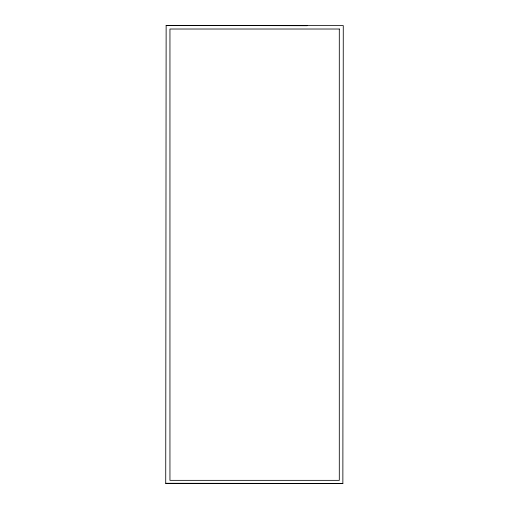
<?xml version="1.0" encoding="UTF-8"?>
<svg xmlns="http://www.w3.org/2000/svg" width="509" height="509" viewBox="0 0 509 509"><rect width="100%" height="100%" fill="white"/><g stroke="black" fill="none" stroke-linecap="round" stroke-linejoin="round"><path stroke-width="0.76" d="M166.138 25.539L343.276 25.609L342.862 483.55L165.724 483.391L166.138 25.45L307.073 25.704M165.724 483.276L342.862 483.435M339.299 29.019L169.949 29.019L169.949 480.35L339.299 480.35L339.299 29.019"/></g></svg>
